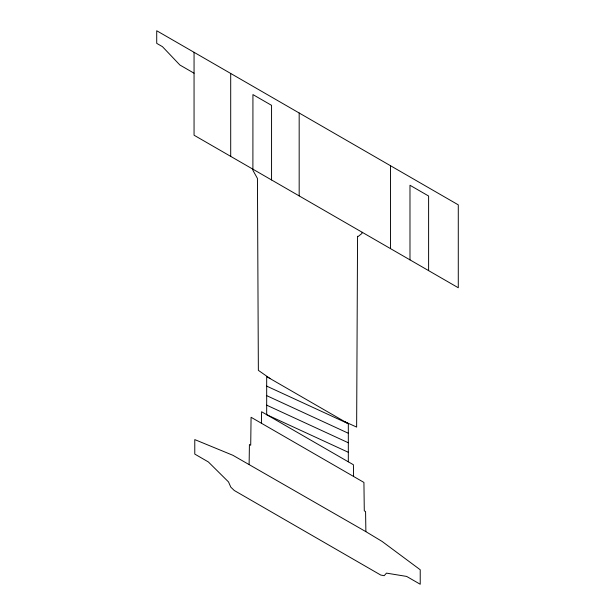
<?xml version="1.0" encoding="UTF-8"?>
<svg xmlns="http://www.w3.org/2000/svg" width="615" height="615" viewBox="0 0 615 615"><rect width="100%" height="100%" fill="white"/><g stroke="black" fill="none" stroke-linecap="round" stroke-linejoin="round"><path stroke-width="0.92" d="M249.121 464.24L249.421 444.514L250.712 445.26L251.074 417.277L363.926 482.437L364.288 510.827L365.579 511.58L365.879 531.652L382.069 541.415L420.222 569.759L420.222 584.25L406.638 576.424L386.489 573.126L384.183 575.702L380.731 575.048L234.269 490.486L230.81 487.149L228.511 481.922L208.362 461.95L194.778 454.085L194.778 439.602L232.931 455.308L365.879 531.652M261.413 423.251L261.59 411.743L353.41 464.755L353.587 476.464M362.104 232.239L362.012 233.408L358.084 236.544L357.561 236.245L356.639 427.087L344.869 421.736M266.679 386.112L348.321 423.727L348.321 461.819M266.679 395.637L348.321 433.252M266.679 405.162L348.321 442.769M348.321 452.294L266.679 414.687L266.679 376.595L348.321 423.727M194.056 73.2L179.895 65.021L162.46 46.671L156.717 43.35L156.717 30.75L458.283 204.857L458.283 287.759L194.056 135.215L194.056 52.306M270.131 378.586L258.361 370.345L257.439 178.442L252.988 170.463L252.896 169.187L252.934 94.587L271.561 105.342L271.561 179.957M428.609 270.631L428.609 196.016L409.982 185.261L409.982 259.876M390.502 165.719L390.502 248.629M299.174 112.991L299.174 195.901M230.702 73.462L230.702 156.371"/></g></svg>
